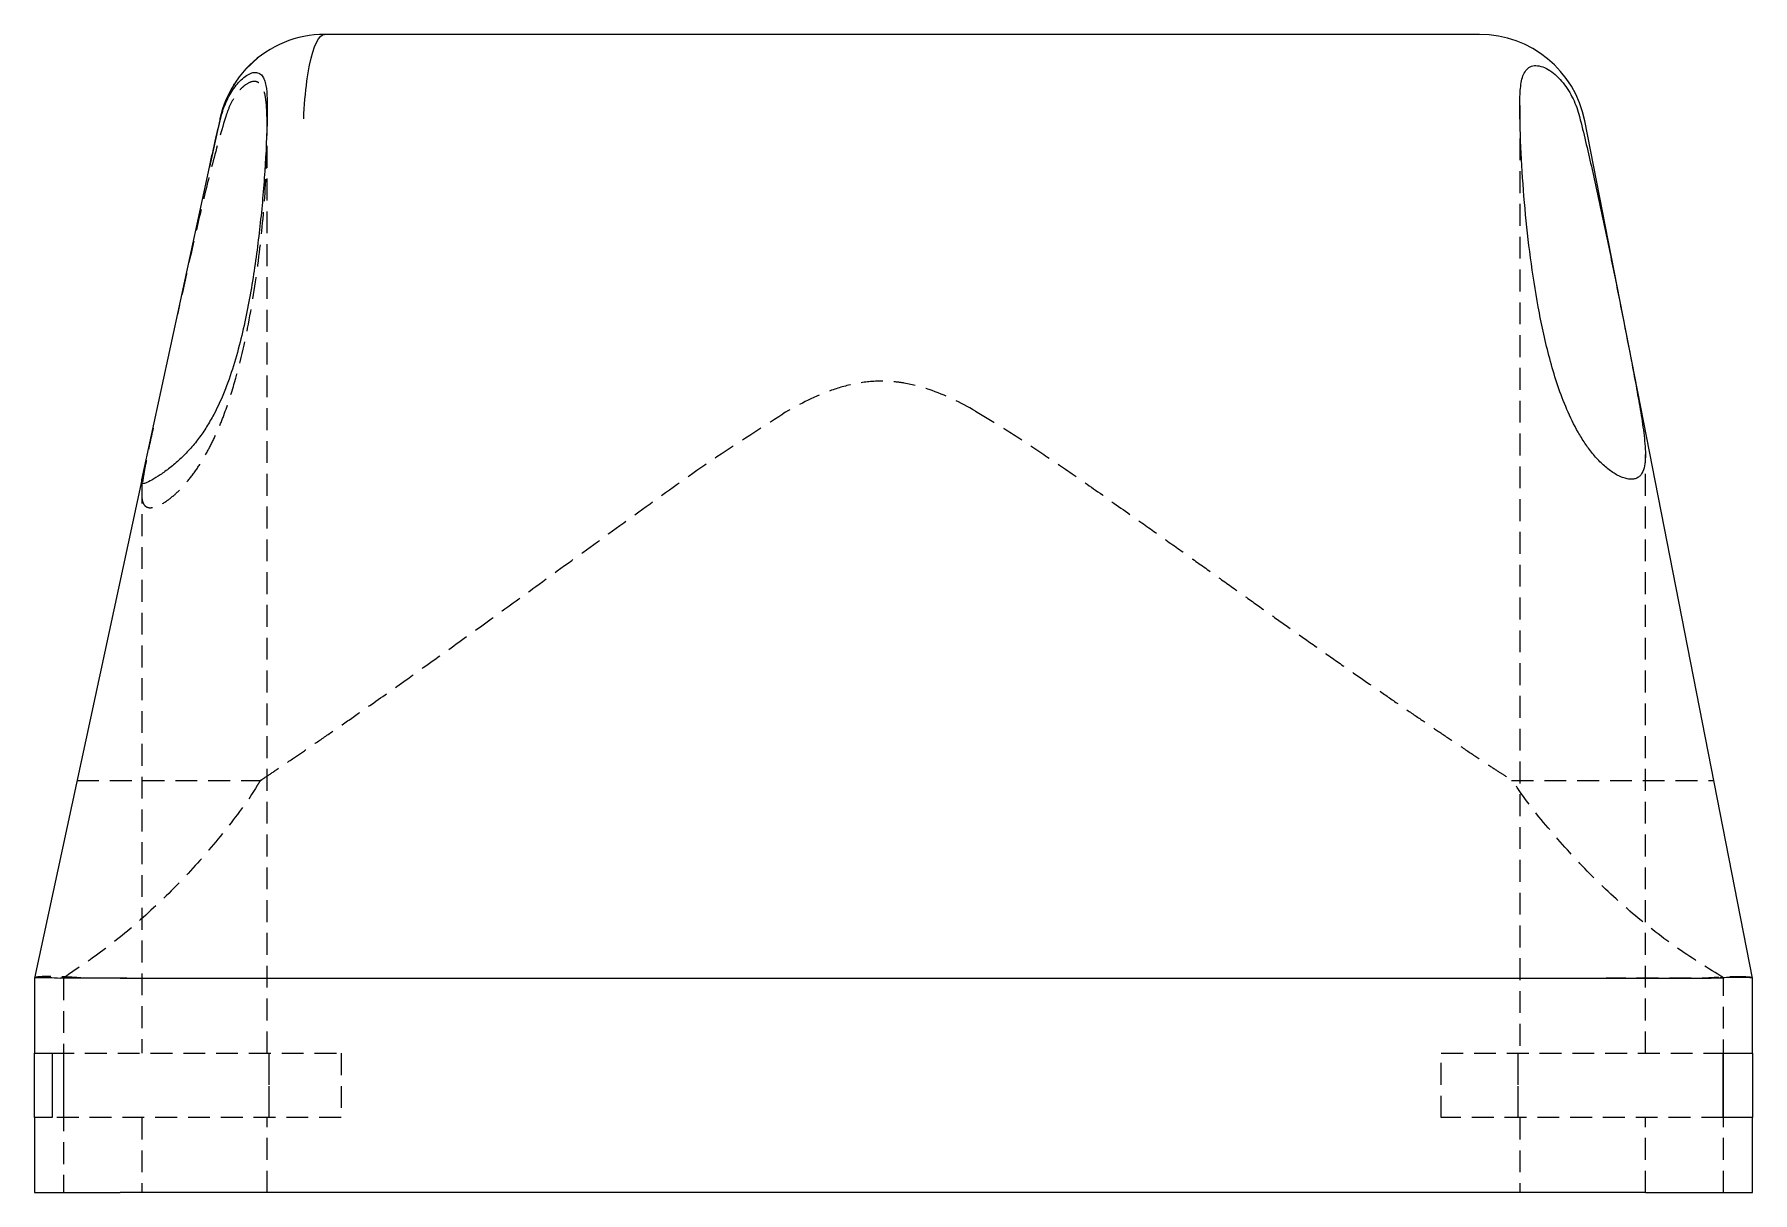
# Model space of a CAD drawing. Header units: millimetres. Extents: x 33 to 273, y 23 to 208.
# Drawn here: x 173.1 to 272.9, y 23.3 to 90.6 of the extents above; entities that cross this region are included whole.
import ezdxf

# ---------------------------------------------------------------- set-up
doc = ezdxf.new("R2010")
doc.units = ezdxf.units.MM
doc.linetypes.add('HIDDEN', pattern=[1.905, 1.27, -0.635])

msp = doc.modelspace()

# ---------------------------------------------------------------- linework, layer by layer
at = {"color": 7, "linetype": 'Continuous', "lineweight": 25}
for p, q in [((257.044, 90.591), (189.953, 90.591)), ((185.37, 88.571), (186.095, 89.247)), ((183.855, 85.636), (183.26, 82.879)), ((272.911, 35.772), (263.157, 85.559)), ((179.339, 64.718), (183.26, 82.879)), ((179.339, 64.718), (173.089, 35.771)), ((173.089, 35.771), (173.089, 31.41)), ((173.089, 35.771), (173.089, 35.771)), ((178.073, 35.771), (174.608, 35.771)), ((178.073, 35.771), (266.681, 35.771)), ((266.681, 35.771), (270.494, 35.771)), ((272.911, 35.771), (272.911, 35.772)), ((272.911, 31.41), (272.911, 35.771)), ((173.089, 31.41), (174.124, 31.41)), ((173.089, 27.67), (173.089, 31.41)), ((174.124, 31.41), (174.124, 27.67)), ((271.202, 31.41), (272.911, 31.41)), ((271.202, 27.67), (271.202, 31.41)), ((272.911, 31.41), (272.911, 27.67)), ((173.089, 27.67), (173.089, 23.312)), ((174.124, 27.67), (173.089, 27.67)), ((272.911, 27.67), (271.202, 27.67)), ((272.911, 23.312), (272.911, 27.67)), ((173.089, 23.312), (178.073, 23.312)), ((266.681, 23.312), (178.073, 23.312)), ((266.681, 23.312), (272.911, 23.312))]:
    msp.add_line(p, q, dxfattribs=at)
at = {"color": 7, "linetype": 'HIDDEN', "lineweight": 18}
for p, q in [((186.617, 31.41), (186.617, 86.351)), ((259.388, 86.453), (259.388, 31.41)), ((183.864, 85.676), (183.855, 85.636)), ((266.681, 31.41), (266.681, 66.187)), ((179.324, 64.618), (179.324, 31.41)), ((175.569, 47.258), (186.238, 47.258)), ((258.91, 47.258), (270.66, 47.258)), ((174.775, 35.767), (174.775, 23.312)), ((271.225, 23.312), (271.225, 35.778)), ((174.124, 31.41), (190.906, 31.41)), ((174.803, 27.67), (174.803, 31.41)), ((186.717, 31.41), (186.717, 27.67)), ((186.722, 27.67), (186.722, 31.41)), ((190.906, 31.41), (190.906, 27.67)), ((254.82, 31.41), (271.202, 31.41)), ((254.82, 27.67), (254.82, 31.41)), ((259.278, 31.41), (259.278, 27.67)), ((259.283, 27.67), (259.283, 31.41)), ((271.197, 31.41), (271.197, 27.67)), ((190.906, 27.67), (174.124, 27.67)), ((179.324, 27.67), (179.324, 23.312)), ((186.617, 23.312), (186.617, 27.67)), ((271.202, 27.67), (254.82, 27.67)), ((259.388, 27.67), (259.388, 23.312)), ((266.681, 23.312), (266.681, 27.67))]:
    msp.add_line(p, q, dxfattribs=at)
at = {"color": 7, "linetype": 'Continuous', "lineweight": 25}
msp.add_arc((257.044, 84.361), 6.23, 11.08438, 90, dxfattribs=at)
for points, knots in [([(189.953, 90.591), (188.342, 90.591), (186.34, 89.77), (184.523, 87.591), (184.034, 86.463), (183.864, 85.676)], [-1.570796, -1.570796, -1.570796, -1.570796, -0.79471, -0.600688, -0.212645, -0.212645, -0.212645, -0.212645]), ([(188.735, 85.676), (188.769, 86.463), (188.867, 87.591), (189.231, 89.77), (189.631, 90.591), (189.953, 90.591)], [-1.570796, -1.570796, -1.570796, -1.570796, -1.182753, -0.988731, -0.212645, -0.212645, -0.212645, -0.212645]), ([(183.934, 85.796), (184.011, 86.097), (184.111, 86.387), (184.359, 86.944), (184.509, 87.214), (184.851, 87.697), (185.046, 87.917), (185.353, 88.164), (185.459, 88.235), (185.665, 88.336), (185.768, 88.368), (185.957, 88.388), (186.044, 88.376), (186.198, 88.31), (186.263, 88.257), (186.375, 88.118), (186.419, 88.033), (186.491, 87.843), (186.519, 87.735), (186.583, 87.393), (186.602, 87.138), (186.62, 86.592), (186.618, 86.306), (186.614, 86.008)], [0, 0, 0, 0, 0.125, 0.125, 0.25, 0.25, 0.375, 0.375, 0.4375, 0.4375, 0.5, 0.5, 0.5625, 0.5625, 0.625, 0.625, 0.6875, 0.6875, 0.75, 0.75, 0.875, 0.875, 1, 1, 1, 1]), ([(259.394, 85.836), (259.389, 86.194), (259.384, 86.537), (259.395, 87.027), (259.402, 87.186), (259.425, 87.495), (259.443, 87.646), (259.492, 87.926), (259.525, 88.057), (259.613, 88.297), (259.668, 88.403), (259.806, 88.582), (259.89, 88.655), (260.085, 88.752), (260.199, 88.778), (260.446, 88.777), (260.58, 88.75), (260.856, 88.649), (260.997, 88.576), (261.273, 88.394), (261.406, 88.288), (261.662, 88.048), (261.784, 87.914), (262.01, 87.634), (262.115, 87.486), (262.309, 87.176), (262.398, 87.013), (262.637, 86.517), (262.762, 86.171), (262.853, 85.812)], [0, 0, 0, 0, 0.125, 0.125, 0.1875, 0.1875, 0.25, 0.25, 0.3125, 0.3125, 0.375, 0.375, 0.4375, 0.4375, 0.5, 0.5, 0.5625, 0.5625, 0.625, 0.625, 0.6875, 0.6875, 0.75, 0.75, 0.8125, 0.8125, 0.875, 0.875, 1, 1, 1, 1]), ([(184.661, 87.642), (184.667, 87.653), (184.682, 87.685), (184.704, 87.711), (184.719, 87.728)], [0, 0, 0, 0, 0.366537, 1, 1, 1, 1]), ([(186.612, 85.829), (186.596, 84.773), (186.547, 83.712), (186.404, 81.585), (186.31, 80.519), (186.074, 78.387), (185.933, 77.321), (185.59, 75.201), (185.388, 74.145), (185.011, 72.574), (184.872, 72.052), (184.559, 71.014), (184.384, 70.498), (183.988, 69.488), (183.766, 68.993), (183.382, 68.271), (183.245, 68.034), (182.952, 67.566), (182.795, 67.337), (182.465, 66.898), (182.291, 66.687), (181.928, 66.283), (181.736, 66.089), (181.35, 65.731), (181.155, 65.565), (180.769, 65.262), (180.579, 65.125), (180.228, 64.889), (180.064, 64.788), (179.773, 64.623), (179.65, 64.563), (179.505, 64.511), (179.464, 64.5), (179.398, 64.495), (179.372, 64.5), (179.337, 64.529), (179.327, 64.552), (179.322, 64.62), (179.327, 64.663), (179.339, 64.718)], [0, 0, 0, 0, 0.125, 0.125, 0.25, 0.25, 0.375, 0.375, 0.5, 0.5, 0.5625, 0.5625, 0.625, 0.625, 0.6875, 0.6875, 0.71875, 0.71875, 0.75, 0.75, 0.78125, 0.78125, 0.8125, 0.8125, 0.84375, 0.84375, 0.875, 0.875, 0.90625, 0.90625, 0.9375, 0.9375, 0.953125, 0.953125, 0.96875, 0.96875, 0.984375, 0.984375, 1, 1, 1, 1]), ([(183.26, 82.879), (183.316, 83.135), (183.425, 83.635), (183.59, 84.367), (183.753, 85.063), (183.863, 85.514), (183.917, 85.734)], [0, 0, 0, 0, 0.2678317, 0.5237513, 0.7677938, 1, 1, 1, 1]), ([(262.853, 85.812), (263.096, 84.853), (263.323, 83.891), (263.76, 81.965), (263.97, 81), (264.38, 79.071), (264.579, 78.105), (264.97, 76.18), (265.161, 75.221), (265.538, 73.312), (265.724, 72.362), (265.994, 70.948), (266.082, 70.479), (266.252, 69.544), (266.335, 69.079), (266.485, 68.167), (266.552, 67.719), (266.654, 66.851), (266.688, 66.438), (266.677, 65.871), (266.662, 65.689), (266.599, 65.364), (266.551, 65.216), (266.443, 65.034), (266.402, 64.981), (266.306, 64.888), (266.251, 64.849), (266.13, 64.79), (266.063, 64.77), (265.919, 64.747), (265.84, 64.745), (265.673, 64.761), (265.586, 64.778), (265.406, 64.829), (265.312, 64.864), (265.029, 64.991), (264.836, 65.107), (264.46, 65.379), (264.279, 65.535), (263.931, 65.875), (263.764, 66.06), (263.452, 66.444), (263.306, 66.644), (263.027, 67.057), (262.896, 67.271), (262.529, 67.916), (262.315, 68.358), (261.929, 69.257), (261.756, 69.714), (261.442, 70.641), (261.3, 71.111), (260.912, 72.521), (260.702, 73.465), (260.339, 75.358), (260.187, 76.307), (259.925, 78.208), (259.815, 79.16), (259.632, 81.066), (259.558, 82.02), (259.447, 83.928), (259.409, 84.882), (259.394, 85.836)], [0, 0, 0, 0, 0.0625, 0.0625, 0.125, 0.125, 0.1875, 0.1875, 0.25, 0.25, 0.3125, 0.3125, 0.34375, 0.34375, 0.375, 0.375, 0.40625, 0.40625, 0.4375, 0.4375, 0.453125, 0.453125, 0.46875, 0.46875, 0.476562, 0.476562, 0.484375, 0.484375, 0.492187, 0.492187, 0.5, 0.5, 0.507812, 0.507812, 0.515625, 0.515625, 0.53125, 0.53125, 0.546875, 0.546875, 0.5625, 0.5625, 0.578125, 0.578125, 0.59375, 0.59375, 0.625, 0.625, 0.65625, 0.65625, 0.6875, 0.6875, 0.75, 0.75, 0.8125, 0.8125, 0.875, 0.875, 0.9375, 0.9375, 1, 1, 1, 1]), ([(173.089, 35.771), (173.092, 35.782), (173.127, 35.792), (173.227, 35.803), (173.269, 35.806), (173.368, 35.811), (173.426, 35.812), (173.621, 35.814), (173.779, 35.812), (174.153, 35.798), (174.369, 35.787), (174.608, 35.771)], [0, 0, 0, 0, 0.25, 0.25, 0.375, 0.375, 0.5, 0.5, 0.75, 0.75, 1, 1, 1, 1]), ([(270.494, 35.771), (270.869, 35.796), (271.204, 35.813), (271.797, 35.834), (272.056, 35.838), (272.472, 35.834), (272.632, 35.826), (272.851, 35.803), (272.908, 35.787), (272.911, 35.772)], [0, 0, 0, 0, 0.25, 0.25, 0.5, 0.5, 0.75, 0.75, 1, 1, 1, 1])]:
    msp.add_open_spline(points, degree=3, knots=knots, dxfattribs=at)
at = {"color": 7, "linetype": 'HIDDEN', "lineweight": 18}
for points, knots in [([(186.598, 85.992), (186.59, 86.225), (186.577, 86.447), (186.532, 86.871), (186.499, 87.072), (186.397, 87.424), (186.327, 87.579), (186.179, 87.743), (186.121, 87.786), (185.995, 87.843), (185.923, 87.857), (185.697, 87.851), (185.528, 87.782), (185.281, 87.609), (185.2, 87.54), (185.046, 87.387), (184.972, 87.304), (184.759, 87.032), (184.634, 86.831), (184.419, 86.406), (184.327, 86.179), (184.253, 85.946)], [0, 0, 0, 0, 0.125, 0.125, 0.25, 0.25, 0.375, 0.375, 0.4375, 0.4375, 0.5, 0.5, 0.625, 0.625, 0.6875, 0.6875, 0.75, 0.75, 0.875, 0.875, 1, 1, 1, 1]), ([(179.988, 67.722), (179.851, 67.088), (179.718, 66.469), (179.541, 65.577), (179.486, 65.287), (179.416, 64.865), (179.395, 64.726), (179.36, 64.455), (179.345, 64.322), (179.326, 64.071), (179.322, 63.952), (179.327, 63.73), (179.337, 63.625), (179.376, 63.441), (179.404, 63.362), (179.486, 63.23), (179.538, 63.179), (179.666, 63.112), (179.743, 63.095), (179.918, 63.096), (180.015, 63.114), (180.331, 63.215), (180.571, 63.345), (180.932, 63.599), (181.052, 63.693), (181.291, 63.897), (181.41, 64.008), (181.759, 64.356), (181.978, 64.608), (182.392, 65.143), (182.587, 65.427), (182.948, 66.004), (183.115, 66.3), (183.428, 66.901), (183.573, 67.208), (183.846, 67.829), (183.974, 68.145), (184.331, 69.094), (184.537, 69.731), (185.091, 71.652), (185.377, 72.946), (185.853, 75.55), (186.042, 76.861), (186.346, 79.489), (186.461, 80.8), (186.571, 82.758), (186.597, 83.409), (186.622, 84.706), (186.621, 85.352), (186.598, 85.992)], [0, 0, 0, 0, 0.0625, 0.0625, 0.09375, 0.09375, 0.109375, 0.109375, 0.125, 0.125, 0.140625, 0.140625, 0.15625, 0.15625, 0.171875, 0.171875, 0.1875, 0.1875, 0.203125, 0.203125, 0.21875, 0.21875, 0.25, 0.25, 0.265625, 0.265625, 0.28125, 0.28125, 0.3125, 0.3125, 0.34375, 0.34375, 0.375, 0.375, 0.40625, 0.40625, 0.4375, 0.4375, 0.5, 0.5, 0.625, 0.625, 0.75, 0.75, 0.875, 0.875, 0.9375, 0.9375, 1, 1, 1, 1]), ([(184.253, 85.946), (183.95, 84.997), (183.684, 84.036), (183.18, 82.103), (182.943, 81.13), (182.485, 79.183), (182.265, 78.209), (181.833, 76.261), (181.621, 75.287), (181.411, 74.314)], [0, 0, 0, 0, 0.25, 0.25, 0.5, 0.5, 0.75, 0.75, 1, 1, 1, 1]), ([(227.758, 68.707), (226.902, 69.202), (226.019, 69.641), (224.607, 70.121), (224.119, 70.249), (223.382, 70.375), (223.135, 70.405), (222.637, 70.443), (222.385, 70.45), (221.633, 70.434), (221.141, 70.374), (220.174, 70.171), (219.698, 70.029), (218.296, 69.508), (217.42, 69.052), (216.573, 68.546)], [0, 0, 0, 0, 0.25, 0.25, 0.375, 0.375, 0.4375, 0.4375, 0.5, 0.5, 0.625, 0.625, 0.75, 0.75, 1, 1, 1, 1]), ([(186.237, 47.259), (186.237, 47.259), (186.216, 47.245), (186.294, 47.297), (186.53, 47.457), (187.102, 47.843), (188.02, 48.464), (189.067, 49.177), (190.148, 49.918), (191.351, 50.75), (192.895, 51.829), (194.811, 53.183), (197.145, 54.85), (199.616, 56.629), (202.433, 58.667), (205.575, 60.96), (209.092, 63.492), (212.706, 66.1), (215.286, 67.727), (216.576, 68.541)], [0, 0, 0, 0, 0.000695, 0.033391, 0.06609, 0.123088, 0.181411, 0.224947, 0.268495, 0.313226, 0.357966, 0.426976, 0.496008, 0.56684, 0.637684, 0.727302, 0.81693, 0.908491, 1, 1, 1, 1]), ([(227.758, 68.707), (228.281, 68.395), (229.391, 67.735), (231.092, 66.625), (232.94, 65.374), (234.934, 63.982), (236.849, 62.627), (238.622, 61.369), (240.185, 60.256), (241.692, 59.181), (243.144, 58.146), (244.54, 57.151), (245.918, 56.173), (247.331, 55.175), (248.76, 54.17), (250.15, 53.199), (251.436, 52.308), (252.617, 51.495), (253.694, 50.759), (254.715, 50.066), (255.764, 49.358), (256.782, 48.676), (257.665, 48.089), (258.327, 47.653), (258.746, 47.381), (258.945, 47.254), (258.918, 47.272), (258.91, 47.277)], [0, 0, 0, 0, 0.035958, 0.076149, 0.120614, 0.169386, 0.222857, 0.263685, 0.303634, 0.342713, 0.380932, 0.418303, 0.454838, 0.493535, 0.536167, 0.577094, 0.616352, 0.653983, 0.690033, 0.724556, 0.76289, 0.810772, 0.856458, 0.900281, 0.942615, 0.983879, 1, 1, 1, 1]), ([(186.225, 47.266), (186.163, 47.162), (185.546, 46.128), (184.157, 44.304), (182.062, 41.823), (179.742, 39.545), (177.331, 37.505), (175.613, 36.345), (174.793, 35.79)], [0, 0, 0, 0, 0.022356, 0.22128, 0.420231, 0.619174, 0.818095, 1, 1, 1, 1]), ([(271.221, 35.793), (270.343, 36.334), (268.504, 37.467), (265.912, 39.5), (263.414, 41.792), (261.153, 44.312), (259.661, 46.159), (259.002, 47.206), (258.944, 47.298)], [0, 0, 0, 0, 0.182338, 0.381935, 0.581553, 0.781171, 0.980753, 1, 1, 1, 1]), ([(175.952, 35.771), (175.517, 35.805), (175.124, 35.829), (174.599, 35.852), (174.433, 35.858), (174.129, 35.864), (173.992, 35.866), (173.744, 35.864), (173.634, 35.861), (173.443, 35.852), (173.361, 35.845), (173.164, 35.821), (173.095, 35.799), (173.09, 35.773)], [0, 0, 0, 0, 0.25, 0.25, 0.375, 0.375, 0.5, 0.5, 0.625, 0.625, 0.75, 0.75, 1, 1, 1, 1]), ([(178.457, 35.771), (178.005, 35.771), (177.048, 35.772), (176.003, 35.774), (175.247, 35.772), (174.827, 35.768), (174.815, 35.768), (174.809, 35.767)], [0, 0, 0, 0, 0.195733, 0.413921, 0.625949, 0.837978, 1, 1, 1, 1]), ([(271.212, 35.778), (271.216, 35.778), (271.274, 35.778), (271.059, 35.776), (270.548, 35.771), (269.67, 35.765), (268.463, 35.763), (266.904, 35.764), (265.537, 35.768), (264.609, 35.77), (264.393, 35.771)], [0, 0, 0, 0, 0.012757, 0.171757, 0.326267, 0.480777, 0.639776, 0.798775, 0.953285, 1, 1, 1, 1]), ([(272.844, 35.798), (272.836, 35.802), (272.803, 35.818), (272.569, 35.839), (272.142, 35.851), (271.58, 35.842), (270.94, 35.817), (270.471, 35.786), (270.234, 35.771)], [0, 0, 0, 0, 0.055358, 0.259175, 0.457279, 0.661174, 0.828851, 1, 1, 1, 1])]:
    msp.add_open_spline(points, degree=3, knots=knots, dxfattribs=at)
at = {"color": 7, "linetype": 'Continuous', "lineweight": 25}
for points in [[(186.614, 86.009), (186.614, 85.949), (186.613, 85.889), (186.612, 85.829)], [(183.917, 85.734), (183.922, 85.755), (183.927, 85.776), (183.932, 85.796)]]:
    msp.add_open_spline(points, degree=3, dxfattribs=at)

doc.saveas('drawing.dxf')
